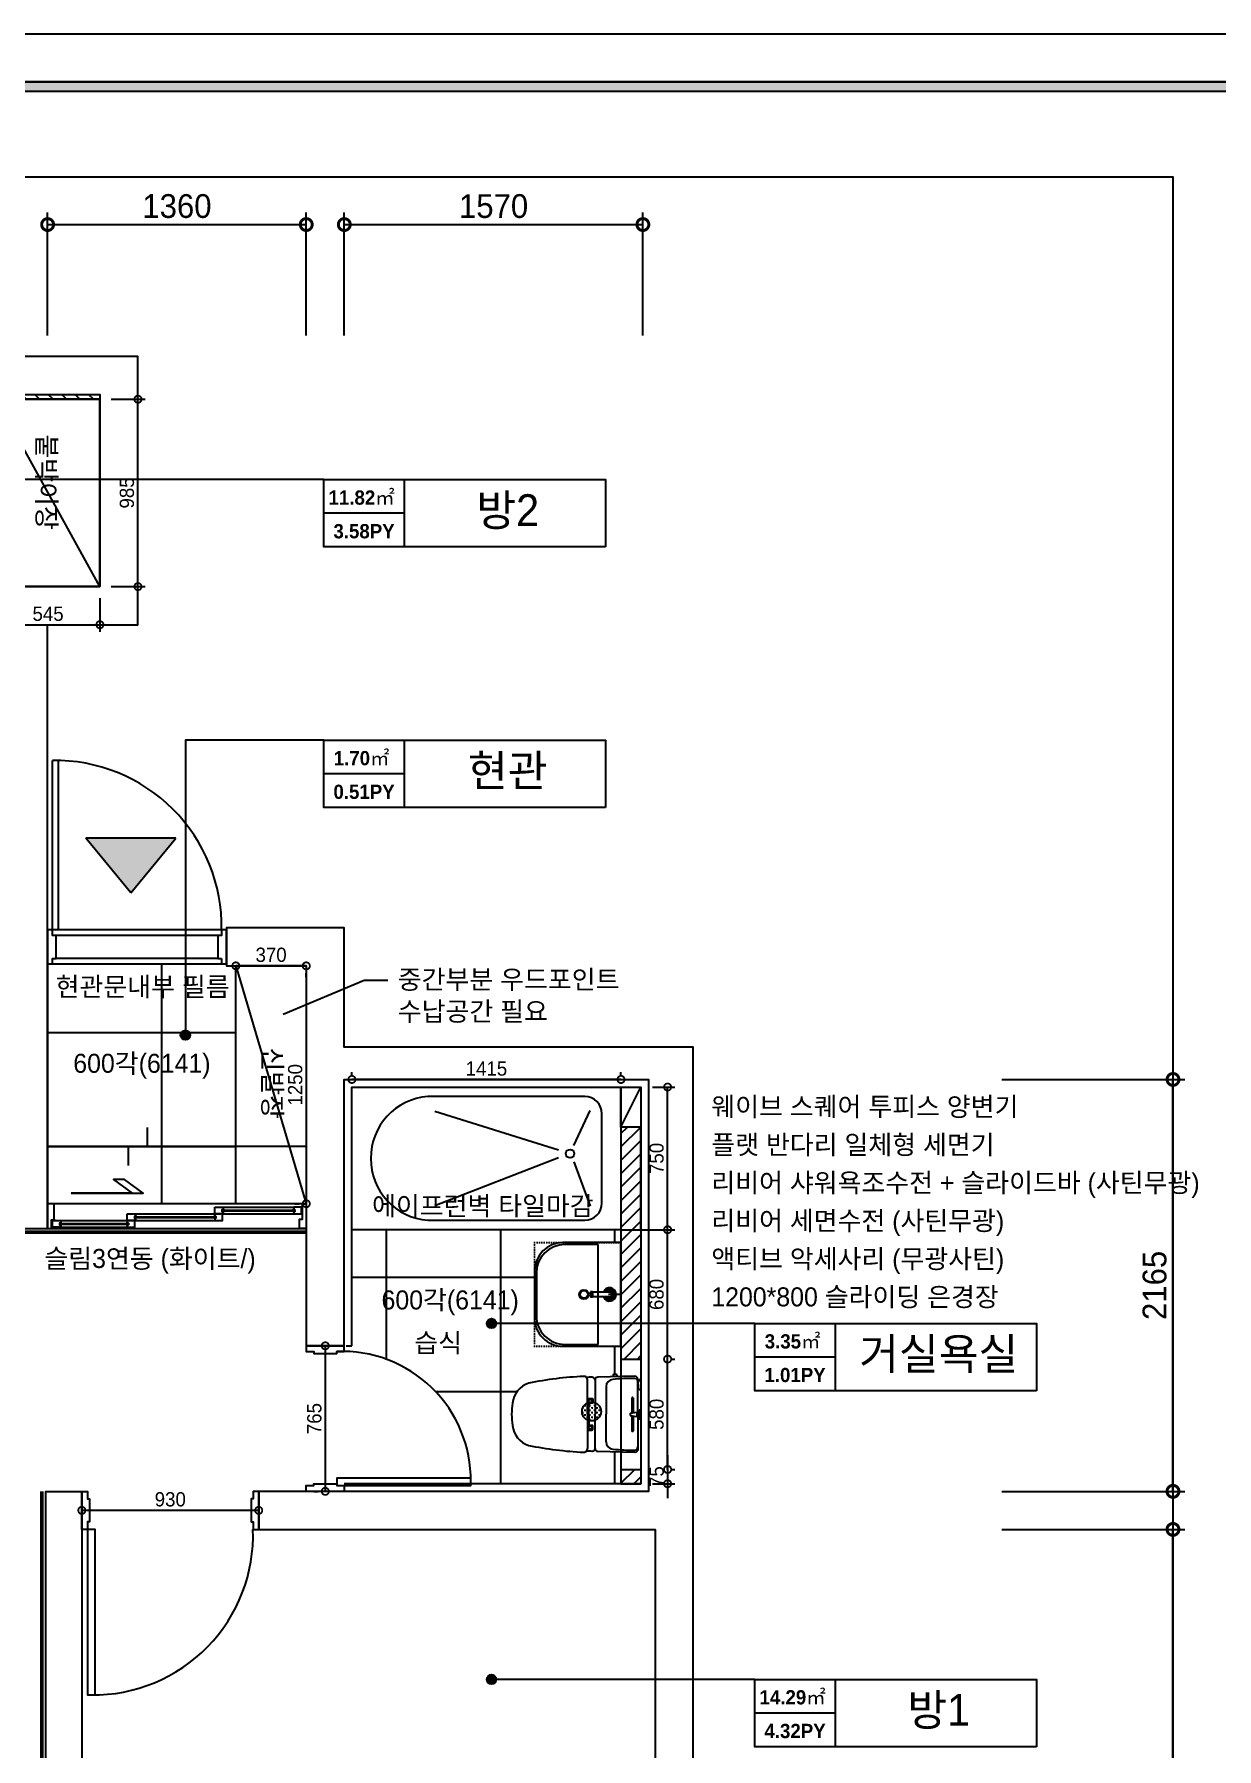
# Model space of a CAD drawing. Header units: inches. Extents: x 15866 to 103813, y -56635 to -28561.
# Drawn here: x 28474 to 34691, y -38072 to -29061 of the extents above; entities that cross this region are included whole.
import ezdxf
from ezdxf.enums import TextEntityAlignment as Align

# ---------------------------------------------------------------- set-up
doc = ezdxf.new("R2010")
doc.units = ezdxf.units.IN
doc.header["$LTSCALE"] = 50
doc.header["$MEASUREMENT"] = 0
for name, pattern in [('DOT', [0.25, 0, -0.25]), ('HID', [2.5, 1.5, -1]), ('HIDDEN', [0.375, 0.25, -0.125])]:
    doc.linetypes.add(name, pattern=pattern)
for name, color, linetype in [('0-ELC TEXT', 7, 'Continuous'), ('03-TEXT', 3, 'Continuous'), ('03-WAL NEW', 3, 'Continuous'), ('06-FUR', 6, 'Continuous'), ('07-DIM WAL', 5, 'Continuous'), ('08-HAT', 8, 'Continuous'), ('2-con', 2, 'Continuous'), ('3.기호.계단선', 30, 'Continuous'), ('BATH', 4, 'Continuous'), ('CO-BATH', 6, 'Continuous'), ('CO-DO-FR', 7, 'Continuous'), ('CO-DOOR', 8, 'Continuous'), ('fin', 5, 'Continuous'), ('FORM(YOURNAME)-11', 1, 'Continuous'), ('HL', 6, 'HIDDEN'), ('도면층4', 4, 'Continuous'), ('도면층8', 8, 'Continuous')]:
    doc.layers.add(name, color=color, linetype=linetype)
doc.styles.add('YOURNAME', font='HY울릉도M.TTF')
doc.styles.add('넥슨고딕', font='NEXONLv1GothicBold.ttf')
doc.styles.add('스타일1', font='HY울릉도M.TTF')
doc.styles.add('코레일둥고', font='Korail_Round_Gothic_Medium.ttf')
doc.dimstyles.new('30', dxfattribs={"dimscale": 30, "dimtxt": 2.5, "dimasz": 2.5, "dimexe": 1.25, "dimexo": 2, "dimtad": 1, "dimdec": 0, "dimtxsty": '스타일1', "dimblk": 'DOTSMALL', "dimcen": 2.5, "dimclrd": 1, "dimclre": 1, "dimclrt": 7, "dimadec": 0, "dimazin": 0, "dimtfac": 1, "dimtdec": 0, "dimtix": 1, "dimtmove": 0, "dimatfit": 3, "dimldrblk": 'DOTSMALL', "dimfxl": 1.25, "dimarcsym": 0})
doc.dimstyles.new('50', dxfattribs={"dimscale": 50, "dimtxt": 2.5, "dimasz": 2.5, "dimexe": 1.25, "dimexo": 2, "dimtad": 1, "dimdec": 0, "dimtxsty": '스타일1', "dimblk": 'DOTSMALL', "dimcen": 2.5, "dimclrd": 1, "dimclre": 1, "dimclrt": 2, "dimadec": 0, "dimazin": 0, "dimtfac": 1, "dimtdec": 0, "dimtix": 1, "dimtmove": 0, "dimatfit": 3, "dimldrblk": 'DOTSMALL', "dimfxl": 1.25, "dimarcsym": 0})
pattern_1 = [(45, (0, 0), (-35.35534, 35.35534), [])]

# ---------------------------------------------------------------- blocks, each defined once
blk = doc.blocks.new('FORM-PLAN')
at = {"layer": 'FORM(YOURNAME)-11'}
h = blk.add_hatch(color=256, dxfattribs=at)
h.dxf.hatch_style = 1
h.paths.add_polyline_path([(-71444, 55115), (10556, 55115), (10556, 54915), (-71444, 54915)])
h.paths.add_polyline_path([(-71444, -2085), (10556, -2085), (10556, -2285), (-71444, -2285)])
at = {"layer": 'Defpoints', "color": 158}
for points in [[(-71444, -2285), (10556, -2285), (10556, 55115), (-71444, 55115)], [(-69444, 53115), (-64, 53115), (-64, 1215), (-69444, 1215)]]:
    blk.add_lwpolyline(points, close=True, dxfattribs=at)
at = {"layer": 'FORM(YOURNAME)-11', "color": 250}
blk.add_lwpolyline([(-72444, -3285), (11556, -3285), (11556, 56115), (-72444, 56115)], close=True, dxfattribs=at)
at = {"layer": 'FORM(YOURNAME)-11'}
blk.add_lwpolyline([(-71444, 55115), (10556, 55115), (10556, 54915), (-71444, 54915)], close=True, dxfattribs=at)
at = {"layer": 'FORM(YOURNAME)-11', "color": 3, "style": 'YOURNAME'}
for tag, height, p in [('1', 450, (9905, 18188)), ('2', 450, (9905, 17544)), ('3', 450, (9905, 16257)), ('4', 450, (9905, 14326)), ('5', 515, (9905, 12009)), ('6', 515, (9905, 9757)), ('7', 515, (9905, 7504)), ('8', 515, (9905, 5252)), ('9', 515, (9905, 2999)), ('10', 515, (5655, 811)), ('11', 515, (9905, 747)), ('12', 515, (5655, -1441)), ('13', 515, (9905, -1441))]:
    blk.add_attdef(tag, text='', height=height, dxfattribs=at).set_placement(p, align=Align.MIDDLE_RIGHT)
blk = doc.blocks.new('vudausewh')
at = {"layer": '3.기호.계단선'}
h = blk.add_hatch(dxfattribs=at)
h.set_pattern_fill('CROSS', color=256, scale=50)
h.set_pattern_definition([(0, (-120, 120), (12.5, 12.5), [6.25, -18.75]), (90, (-116.875, 116.875), (-12.5, 12.5), [6.25, -18.75])])
edge = h.paths.add_edge_path()
edge.add_arc((31404, -36299.6), 50, -180, 180, ccw=False)
at = {"layer": '도면층4'}
blk.add_hatch(color=256, dxfattribs=at).paths.add_polyline_path([(29218.2, -33285.5), (28745.7, -33285.5), (28982, -33572.9)])
at = {"layer": '2-con'}
for points in [[(28544, -35337.6), (28544, -32164.3), (29019, -32164.3), (29019, -30754.3), (28254, -30754.3), (28254, -30954.3), (28819, -30954.3), (28819, -31964.3), (28274, -31964.3), (28274, -35337.6), (28544, -35337.6)], [(29654, -36719.6), (29654, -36919.6), (31739, -36919.6), (31739, -41659.6), (31319, -41659.6), (31319, -41859.6), (31939, -41859.6), (31939, -34384.6), (30104, -34384.6), (30104, -33757.6), (29484, -33757.6), (29484, -33957.6), (29904, -33957.6), (29904, -35954.6), (30104, -35954.6), (30104, -34554.6), (31704, -34554.6), (31704, -36719.6), (29654, -36719.6)], [(28724, -36719.6), (28724, -41659.6), (28739, -41659.6), (28739, -41859.6), (28646, -41859.6), (28646, -42044.6), (27726, -42044.6), (27726, -41844.6), (28446, -41844.6), (28446, -40374.6), (27816, -40374.6), (27816, -40174.6), (28534, -40174.6), (28534, -36719.6), (28724, -36719.6)]]:
    blk.add_lwpolyline(points, dxfattribs=at)
at = {"layer": '3.기호.계단선'}
blk.add_circle((31404, -36299.6), 50, dxfattribs=at)
at = {"layer": '도면층4'}
for q in [(28745.7, -33285.5), (29218.2, -33285.5)]:
    blk.add_line((28982, -33572.9), q, dxfattribs=at)
blk.add_lwpolyline([(29218.2, -33285.5), (28745.7, -33285.5)], dxfattribs=at)
blk = doc.blocks.new('_DOTSMALL')
at = {"color": 0, "linetype": 'ByBlock', "const_width": 0.5}
blk.add_lwpolyline([(-0.0625, 0, 1), (0.0625, 0, 1)], format="xyb", close=True, dxfattribs=at)
blk = doc.blocks.new('*D40')
at = {"layer": '07-DIM WAL', "color": 1, "lineweight": -2, "transparency": 16777216}
for p, q in [((28724, -36759.6), (28724, -36782.1)), ((29654, -36759.6), (29654, -36782.1)), ((29654, -36819.6), (28724, -36819.6))]:
    blk.add_line(p, q, dxfattribs=at)
at = {"layer": 'Defpoints', "color": 0, "transparency": 16777216}
for p in [(28724, -36819.6), (28724, -36819.6), (29654, -36819.6)]:
    blk.add_point(p, dxfattribs=at)
at = {"layer": '07-DIM WAL', "color": 1, "lineweight": -2, "transparency": 16777216, "xscale": 75, "yscale": 75, "zscale": 75, "rotation": 180}
blk.add_blockref('_DOTSMALL', (28724, -36819.6), dxfattribs=at)
at = {"layer": '07-DIM WAL', "color": 1, "lineweight": -2, "transparency": 16777216, "xscale": 75, "yscale": 75, "zscale": 75}
blk.add_blockref('_DOTSMALL', (29654, -36819.6), dxfattribs=at)
at = {"layer": '07-DIM WAL', "color": 7, "transparency": 16777216, "insert": (29189, -36761.8), "char_height": 75, "attachment_point": 5, "style": '스타일1'}
blk.add_mtext('930', dxfattribs=at)
blk = doc.blocks.new('*D41')
at = {"layer": '07-DIM WAL', "color": 1, "lineweight": -2, "transparency": 16777216}
for p, q in [((29944, -35954.6), (29966.5, -35954.6)), ((30004, -35954.6), (30004, -36719.6)), ((29944, -36719.6), (29966.5, -36719.6))]:
    blk.add_line(p, q, dxfattribs=at)
at = {"layer": 'Defpoints', "color": 0, "transparency": 16777216}
for p in [(30004, -35954.6), (30004, -36719.6), (30004, -36719.6)]:
    blk.add_point(p, dxfattribs=at)
at = {"layer": '07-DIM WAL', "color": 1, "lineweight": -2, "transparency": 16777216, "xscale": 75, "yscale": 75, "zscale": 75}
for p, rotation in [((30004, -35954.6), 90), ((30004, -36719.6), 270)]:
    blk.add_blockref('_DOTSMALL', p, dxfattribs=dict(at, rotation=rotation))
at = {"layer": '07-DIM WAL', "color": 7, "transparency": 16777216, "insert": (29946.8, -36337.1), "char_height": 75, "attachment_point": 5, "rotation": 90, "style": '스타일1'}
blk.add_mtext('765', dxfattribs=at)
blk = doc.blocks.new('A$C4B2D31F0')
at = {"layer": 'fin', "color": 4}
for p, q in [((185, 690.9), (20.4, 690.9)), ((37.2, 692.3), (24.7, 692.3)), ((37.2, 692.3), (49.7, 692.3)), ((200.9, 690.9), (365.5, 690.9)), ((12.6, 465.9), (192.9, 465.9)), ((47.7, 523.7), (192.9, 523.7)), ((338.2, 523.7), (192.9, 523.7)), ((373.3, 465.9), (192.9, 465.9)), ((192.9, 426.6), (13.7, 426.6)), ((192.9, 426.6), (372.2, 426.6))]:
    blk.add_line(p, q, dxfattribs=at)
for points in [[(20.4, 690.9), (7.9, 690.9, 0.421209), (-7.1, 675.5), (-2.4, 480.5, 0.001659)], [(365.5, 690.9), (378, 690.9, -0.421209), (392.9, 675.5), (388.3, 480.5, -0.001659)], [(12.6, 465.9, 0.371724), (-1.8, 451.2, 0.003515), (-1, 420.3, 0.320541)], [(373.3, 465.9, -0.371724), (387.7, 451.2, -0.003515), (386.9, 420.3, -0.320541)]]:
    blk.add_lwpolyline(points, format="xyb", dxfattribs=at)
for centre, radius, start, end in [((1004.3, 663.1), 1000, 179.31159, 185.94375), ((20.4, 674.9), 16, 90, 179.31159), ((24.7, 707.3), 15, 180, 270), ((49.7, 707.3), 15, 270, 0), ((365.5, 674.9), 16, 0.68841, 90), ((-618.4, 663.1), 1000, 354.05625, 0.68841), ((49.4, 563.7), 40, 185.94375, 267.51291), ((336.5, 563.7), 40, 272.48709, 354.05625), ((12.6, 480.9), 15, 181.36509, 270), ((373.3, 480.9), 15, 270, 358.63491), ((13.7, 406.6), 20, 90, 182.3333), ((1838.6, 488.1), 1846.7, 182.55377, 191.59784), ((-1452.7, 488.1), 1846.7, 348.40216, 357.44623), ((372.2, 406.6), 20, 357.6667, 90), ((148.7, 156.2), 125.5, 198.2964, 263.42408), ((237.2, 156.2), 125.5, 276.57592, 341.7036), ((192.9, 433.2), 405.9, 261.69926, 270), ((192.9, 433.2), 405.9, 270, 278.30074)]:
    blk.add_arc(centre, radius, start, end, dxfattribs=at)
at = {"layer": 'HL', "linetype": 'Continuous'}
for p, q in [((106.4, 666.3), (184.4, 666.3)), ((106.4, 659.3), (185.5, 659.3)), ((168.9, 697.3), (168.9, 707.3)), ((168.9, 697.3), (216.9, 697.3)), ((186, 692.5), (180.6, 697.3)), ((181.6, 685.5), (186, 692.5)), ((187, 651.2), (181.6, 685.5)), ((181.6, 685.5), (204.3, 685.5)), ((186, 692.5), (199.9, 692.5)), ((187, 651.2), (198.9, 651.2)), ((198.9, 651.2), (204.3, 685.5)), ((199.9, 692.5), (205.3, 697.3)), ((204.3, 685.5), (199.9, 692.5)), ((200.4, 659.3), (279.4, 659.3)), ((201.4, 666.3), (279.4, 666.3)), ((216.9, 697.3), (216.9, 707.3)), ((-16, 576.9), (-16, 564.8)), ((-12, 580.9), (-4.8, 580.9)), ((-12, 560.8), (-4.3, 560.8)), ((192.9, 433.7), (146.6, 433.7)), ((192.9, 433.7), (239.3, 433.7))]:
    blk.add_line(p, q, dxfattribs=at)
for points in [[(110.4, 426.6), (110.4, 450.8, -0.414214), (114.4, 454.8), (130.9, 454.8, -0.414214), (134.9, 450.8), (134.9, 435.2), (134.9, 426.6)], [(275.5, 426.6), (275.5, 450.8, 0.414214), (271.5, 454.8), (255, 454.8, 0.414214), (251, 450.8), (251, 435.2), (251, 426.6)], [(134.9, 435.2), (144.6, 435.2, -0.414214), (146.6, 433.2), (146.6, 426.6)], [(251, 435.2), (241.3, 435.2, 0.414214), (239.3, 433.2), (239.3, 426.6)]]:
    blk.add_lwpolyline(points, format="xyb", dxfattribs=at)
for centre in [(122.9, 440.9), (262.9, 440.9)]:
    blk.add_circle(centre, 8, dxfattribs=at)
for centre, radius, start, end in [((106.4, 662.8), 3.5, 90, 270), ((279.4, 662.8), 3.5, 270, 90), ((-12, 576.9), 4, 90, 180), ((-12, 564.8), 4, 180, 270)]:
    blk.add_arc(centre, radius, start, end, dxfattribs=at)
blk = doc.blocks.new('B-003')
blk.add_line((0, 0), (0, -65))
at = {"layer": 'CO-BATH'}
for p, q in [((272.5, 0), (-272.5, 0)), ((272.5, -305), (272.5, 0)), ((-272.5, 0), (-272.5, -305)), ((-122.5, -455), (122.5, -455))]:
    blk.add_line(p, q, dxfattribs=at)
at = {"layer": 'CO-BATH', "color": 8}
for p, q in [((-12.5, -60), (-12.5, -150.5)), ((12.5, -60), (12.5, -150.5)), ((-262.5, -120), (-262.5, -295)), ((262.5, -120), (-262.5, -120)), ((-14.5, -155.5), (-14.5, -160.5)), ((-14.5, -160.5), (14.5, -160.5)), ((-13.5, -150.5), (-13.5, -155.5)), ((13.5, -150.5), (13.5, -155.5)), ((14.5, -155.5), (14.5, -160.5)), ((262.5, -295), (262.5, -120)), ((-112.5, -445), (112.5, -445))]:
    blk.add_line(p, q, dxfattribs=at)
at = {"layer": 'CO-BATH', "color": 251}
for p, q in [((-14.5, -155.5), (14.5, -155.5)), ((-13.5, -150.5), (13.5, -150.5))]:
    blk.add_line(p, q, dxfattribs=at)
at = {"layer": 'CO-BATH', "color": 8, "linetype": 'DOT'}
blk.add_lwpolyline([(-272.5, -455), (272.5, -455), (272.5, 0), (-272.5, 0)], close=True, dxfattribs=at)
at = {"layer": 'CO-BATH', "color": 8}
blk.add_circle((0, -195), 25, dxfattribs=at)
at = {"layer": 'CO-BATH', "color": 251}
blk.add_circle((0, -195), 20, dxfattribs=at)
at = {"layer": 'CO-BATH', "color": 8}
for centre, radius, start, end in [((0, -60), 35, 290.92481, 249.07514), ((0, -60), 12.5, 359.99998, 179.99998), ((-112.5, -295), 150, 180, 270), ((112.5, -295), 150, 270, 0)]:
    blk.add_arc(centre, radius, start, end, dxfattribs=at)
at = {"layer": 'CO-BATH', "color": 251}
for radius, start, end in [(30, 294.62429, 245.37566), (25, 299.99998, 239.99998), (18, 313.98294, 226.01701)]:
    blk.add_arc((0, -60), radius, start, end, dxfattribs=at)
at = {"layer": 'CO-BATH'}
for centre, start, end in [((-122.5, -305), 180, 270), ((122.5, -305), 270, 0)]:
    blk.add_arc(centre, 150, start, end, dxfattribs=at)
blk = doc.blocks.new('*D61')
at = {"layer": '07-DIM WAL', "color": 1, "lineweight": -2, "transparency": 16777216}
for p, q in [((33561.5, -36919.6), (34524, -36919.6)), ((34461.5, -41659.6), (34461.5, -36919.6)), ((33561.5, -41659.6), (34524, -41659.6))]:
    blk.add_line(p, q, dxfattribs=at)
at = {"layer": 'Defpoints', "color": 0, "transparency": 16777216}
for p in [(33461.5, -36919.6), (34461.5, -36919.6), (33461.5, -41659.6)]:
    blk.add_point(p, dxfattribs=at)
at = {"layer": '07-DIM WAL', "color": 1, "lineweight": -2, "transparency": 16777216, "xscale": 125, "yscale": 125, "zscale": 125}
for p, rotation in [((34461.5, -36919.6), 90), ((34461.5, -41659.6), 270)]:
    blk.add_blockref('_DOTSMALL', p, dxfattribs=dict(at, rotation=rotation))
at = {"layer": '07-DIM WAL', "color": 2, "transparency": 16777216, "insert": (34365.2, -39289.6), "char_height": 125, "attachment_point": 5, "rotation": 90, "style": '스타일1'}
blk.add_mtext('4740', dxfattribs=at)
blk = doc.blocks.new('*D62')
at = {"layer": '07-DIM WAL', "color": 1, "lineweight": -2, "transparency": 16777216}
for p, q in [((33561.5, -34554.6), (34524, -34554.6)), ((34461.5, -36719.6), (34461.5, -34554.6)), ((33561.5, -36719.6), (34524, -36719.6))]:
    blk.add_line(p, q, dxfattribs=at)
at = {"layer": 'Defpoints', "color": 0, "transparency": 16777216}
for p in [(33461.5, -34554.6), (34461.5, -34554.6), (33461.5, -36719.6)]:
    blk.add_point(p, dxfattribs=at)
at = {"layer": '07-DIM WAL', "color": 1, "lineweight": -2, "transparency": 16777216, "xscale": 125, "yscale": 125, "zscale": 125}
for p, rotation in [((34461.5, -34554.6), 90), ((34461.5, -36719.6), 270)]:
    blk.add_blockref('_DOTSMALL', p, dxfattribs=dict(at, rotation=rotation))
at = {"layer": '07-DIM WAL', "color": 2, "transparency": 16777216, "insert": (34365.2, -35637.1), "char_height": 125, "attachment_point": 5, "rotation": 90, "style": '스타일1'}
blk.add_mtext('2165', dxfattribs=at)
blk = doc.blocks.new('*D64')
at = {"layer": '07-DIM WAL', "color": 1, "lineweight": -2, "transparency": 16777216}
for p, q in [((28544, -30644.3), (28544, -29998.6)), ((29904, -30644.3), (29904, -29998.6)), ((28544, -30061.1), (29904, -30061.1))]:
    blk.add_line(p, q, dxfattribs=at)
at = {"layer": 'Defpoints', "color": 0, "transparency": 16777216}
for p in [(29904, -30061.1), (28544, -30744.3), (29904, -30744.3)]:
    blk.add_point(p, dxfattribs=at)
at = {"layer": '07-DIM WAL', "color": 1, "lineweight": -2, "transparency": 16777216, "xscale": 125, "yscale": 125, "zscale": 125, "rotation": 180}
blk.add_blockref('_DOTSMALL', (28544, -30061.1), dxfattribs=at)
at = {"layer": '07-DIM WAL', "color": 1, "lineweight": -2, "transparency": 16777216, "xscale": 125, "yscale": 125, "zscale": 125}
blk.add_blockref('_DOTSMALL', (29904, -30061.1), dxfattribs=at)
at = {"layer": '07-DIM WAL', "color": 2, "transparency": 16777216, "insert": (29224, -29964.7), "char_height": 125, "attachment_point": 5, "style": '스타일1'}
blk.add_mtext('1360', dxfattribs=at)
blk = doc.blocks.new('*D65')
at = {"layer": '07-DIM WAL', "color": 1, "lineweight": -2, "transparency": 16777216}
for p, q in [((30104, -30644.3), (30104, -29998.6)), ((31674, -30644.3), (31674, -29998.6)), ((30104, -30061.1), (31674, -30061.1))]:
    blk.add_line(p, q, dxfattribs=at)
at = {"layer": 'Defpoints', "color": 0, "transparency": 16777216}
for p in [(31674, -30061.1), (30104, -30744.3), (31674, -30744.3)]:
    blk.add_point(p, dxfattribs=at)
at = {"layer": '07-DIM WAL', "color": 1, "lineweight": -2, "transparency": 16777216, "xscale": 125, "yscale": 125, "zscale": 125, "rotation": 180}
blk.add_blockref('_DOTSMALL', (30104, -30061.1), dxfattribs=at)
at = {"layer": '07-DIM WAL', "color": 1, "lineweight": -2, "transparency": 16777216, "xscale": 125, "yscale": 125, "zscale": 125}
blk.add_blockref('_DOTSMALL', (31674, -30061.1), dxfattribs=at)
at = {"layer": '07-DIM WAL', "color": 2, "transparency": 16777216, "insert": (30889, -29964.8), "char_height": 125, "attachment_point": 5, "style": '스타일1'}
blk.add_mtext('1570', dxfattribs=at)
blk = doc.blocks.new('*D87')
at = {"layer": '07-DIM WAL', "color": 1, "lineweight": -2, "transparency": 16777216}
for p, q in [((29904, -33957.6), (29534, -33957.6)), ((29534, -34017.6), (29534, -33995.1)), ((29904, -34017.6), (29904, -33995.1))]:
    blk.add_line(p, q, dxfattribs=at)
at = {"layer": 'Defpoints', "color": 0, "transparency": 16777216}
for p in [(29534, -33957.6), (29534, -33957.6), (29904, -33957.6)]:
    blk.add_point(p, dxfattribs=at)
at = {"layer": '07-DIM WAL', "color": 1, "lineweight": -2, "transparency": 16777216, "xscale": 75, "yscale": 75, "zscale": 75, "rotation": 180}
blk.add_blockref('_DOTSMALL', (29534, -33957.6), dxfattribs=at)
at = {"layer": '07-DIM WAL', "color": 1, "lineweight": -2, "transparency": 16777216, "xscale": 75, "yscale": 75, "zscale": 75}
blk.add_blockref('_DOTSMALL', (29904, -33957.6), dxfattribs=at)
at = {"layer": '07-DIM WAL', "color": 7, "transparency": 16777216, "insert": (29719, -33899.8), "char_height": 75, "attachment_point": 5, "style": '스타일1'}
blk.add_mtext('370', dxfattribs=at)
blk = doc.blocks.new('*D88')
at = {"layer": '07-DIM WAL', "color": 1, "lineweight": -2, "transparency": 16777216}
for p, q in [((29844, -33957.6), (29866.5, -33957.6)), ((29904, -33957.6), (29904, -35207.6)), ((29844, -35207.6), (29866.5, -35207.6))]:
    blk.add_line(p, q, dxfattribs=at)
at = {"layer": 'Defpoints', "color": 0, "transparency": 16777216}
for p in [(29904, -33957.6), (29904, -35207.6), (29904, -35207.6)]:
    blk.add_point(p, dxfattribs=at)
at = {"layer": '07-DIM WAL', "color": 1, "lineweight": -2, "transparency": 16777216, "xscale": 75, "yscale": 75, "zscale": 75}
for p, rotation in [((29904, -33957.6), 90), ((29904, -35207.6), 270)]:
    blk.add_blockref('_DOTSMALL', p, dxfattribs=dict(at, rotation=rotation))
at = {"layer": '07-DIM WAL', "color": 7, "transparency": 16777216, "insert": (29846.2, -34582.6), "char_height": 75, "attachment_point": 5, "rotation": 90, "style": '스타일1'}
blk.add_mtext('1250', dxfattribs=at)
blk = doc.blocks.new('*D139')
at = {"layer": '07-DIM WAL', "color": 1, "lineweight": -2, "transparency": 16777216}
for p, q in [((31804, -36529.6), (31804, -36754.6)), ((31824, -36604.6), (31841.5, -36604.6)), ((31724, -36679.6), (31841.5, -36679.6))]:
    blk.add_line(p, q, dxfattribs=at)
at = {"layer": 'Defpoints', "color": 0, "transparency": 16777216}
for p in [(31764, -36604.6), (31664, -36679.6), (31804, -36679.6)]:
    blk.add_point(p, dxfattribs=at)
at = {"layer": '07-DIM WAL', "color": 1, "lineweight": -2, "transparency": 16777216, "xscale": 75, "yscale": 75, "zscale": 75}
for p, rotation in [((31804, -36604.6), 270), ((31804, -36679.6), 90)]:
    blk.add_blockref('_DOTSMALL', p, dxfattribs=dict(at, rotation=rotation))
at = {"layer": '07-DIM WAL', "color": 7, "transparency": 16777216, "insert": (31747, -36642.1), "char_height": 75, "attachment_point": 5, "rotation": 90, "style": '스타일1'}
blk.add_mtext('75', dxfattribs=at)
blk = doc.blocks.new('*D140')
at = {"layer": '07-DIM WAL', "color": 1, "lineweight": -2, "transparency": 16777216}
for p, q in [((31804, -36604.6), (31804, -36024.6)), ((31824, -36024.6), (31841.5, -36024.6)), ((31824, -36604.6), (31841.5, -36604.6))]:
    blk.add_line(p, q, dxfattribs=at)
at = {"layer": 'Defpoints', "color": 0, "transparency": 16777216}
for p in [(31764, -36024.6), (31804, -36024.6), (31764, -36604.6)]:
    blk.add_point(p, dxfattribs=at)
at = {"layer": '07-DIM WAL', "color": 1, "lineweight": -2, "transparency": 16777216, "xscale": 75, "yscale": 75, "zscale": 75}
for p, rotation in [((31804, -36024.6), 90), ((31804, -36604.6), 270)]:
    blk.add_blockref('_DOTSMALL', p, dxfattribs=dict(at, rotation=rotation))
at = {"layer": '07-DIM WAL', "color": 7, "transparency": 16777216, "insert": (31746.2, -36314.6), "char_height": 75, "attachment_point": 5, "rotation": 90, "style": '스타일1'}
blk.add_mtext('580', dxfattribs=at)
blk = doc.blocks.new('*D141')
at = {"layer": '07-DIM WAL', "color": 1, "lineweight": -2, "transparency": 16777216}
for p, q in [((31724, -35344.6), (31841.5, -35344.6)), ((31804, -36024.6), (31804, -35344.6)), ((31824, -36024.6), (31841.5, -36024.6))]:
    blk.add_line(p, q, dxfattribs=at)
at = {"layer": 'Defpoints', "color": 0, "transparency": 16777216}
for p in [(31664, -35344.6), (31804, -35344.6), (31764, -36024.6)]:
    blk.add_point(p, dxfattribs=at)
at = {"layer": '07-DIM WAL', "color": 1, "lineweight": -2, "transparency": 16777216, "xscale": 75, "yscale": 75, "zscale": 75}
for p, rotation in [((31804, -35344.6), 90), ((31804, -36024.6), 270)]:
    blk.add_blockref('_DOTSMALL', p, dxfattribs=dict(at, rotation=rotation))
at = {"layer": '07-DIM WAL', "color": 7, "transparency": 16777216, "insert": (31746.1, -35684.6), "char_height": 75, "attachment_point": 5, "rotation": 90, "style": '스타일1'}
blk.add_mtext('680', dxfattribs=at)
blk = doc.blocks.new('*D148')
at = {"layer": '07-DIM WAL', "color": 1, "lineweight": -2, "transparency": 16777216}
for p, q in [((28274, -32024.3), (28274, -32201.8)), ((28819, -32024.3), (28819, -32201.8)), ((28274, -32164.3), (28819, -32164.3))]:
    blk.add_line(p, q, dxfattribs=at)
at = {"layer": 'Defpoints', "color": 0, "transparency": 16777216}
for p in [(28274, -31964.3), (28819, -31964.3), (28819, -32164.3)]:
    blk.add_point(p, dxfattribs=at)
at = {"layer": '07-DIM WAL', "color": 1, "lineweight": -2, "transparency": 16777216, "xscale": 75, "yscale": 75, "zscale": 75, "rotation": 180}
blk.add_blockref('_DOTSMALL', (28274, -32164.3), dxfattribs=at)
at = {"layer": '07-DIM WAL', "color": 1, "lineweight": -2, "transparency": 16777216, "xscale": 75, "yscale": 75, "zscale": 75}
blk.add_blockref('_DOTSMALL', (28819, -32164.3), dxfattribs=at)
at = {"layer": '07-DIM WAL', "color": 7, "transparency": 16777216, "insert": (28546.5, -32107.3), "char_height": 75, "attachment_point": 5, "style": '스타일1'}
blk.add_mtext('545', dxfattribs=at)
blk = doc.blocks.new('*D149')
at = {"layer": '07-DIM WAL', "color": 1, "lineweight": -2, "transparency": 16777216}
for p, q in [((28879, -30979.3), (29056.5, -30979.3)), ((29019, -31964.3), (29019, -30979.3)), ((28879, -31964.3), (29056.5, -31964.3))]:
    blk.add_line(p, q, dxfattribs=at)
at = {"layer": 'Defpoints', "color": 0, "transparency": 16777216}
for p in [(28819, -30979.3), (29019, -30979.3), (28819, -31964.3)]:
    blk.add_point(p, dxfattribs=at)
at = {"layer": '07-DIM WAL', "color": 1, "lineweight": -2, "transparency": 16777216, "xscale": 75, "yscale": 75, "zscale": 75}
for p, rotation in [((29019, -30979.3), 90), ((29019, -31964.3), 270)]:
    blk.add_blockref('_DOTSMALL', p, dxfattribs=dict(at, rotation=rotation))
at = {"layer": '07-DIM WAL', "color": 7, "transparency": 16777216, "insert": (28961.2, -31471.8), "char_height": 75, "attachment_point": 5, "rotation": 90, "style": '스타일1'}
blk.add_mtext('985', dxfattribs=at)
blk = doc.blocks.new('B-602')
at = {"layer": 'CO-BATH'}
for p, q in [((-190, -50), (-1015, -50)), ((-100, -610), (-100, -140)), ((-1315, -375), (-1315, -375)), ((-1015, -700), (-190, -700))]:
    blk.add_line(p, q, dxfattribs=at)
at = {"layer": 'CO-BATH', "color": 251}
for p, q in [((-978.5, -126.8), (-329.1, -330)), ((-248.8, -307.8), (-161.5, -123.9)), ((-978.5, -623.2), (-329.1, -370)), ((-248.8, -392.2), (-161.5, -626.1))]:
    blk.add_line(p, q, dxfattribs=at)
at = {"layer": 'CO-BATH'}
blk.add_lwpolyline([(-1415, 0), (0, 0), (0, -750), (-1415, -750)], close=True, dxfattribs=at)
at = {"layer": 'CO-BATH', "color": 251}
blk.add_circle((-268.1, -350), 22.5, dxfattribs=at)
at = {"layer": 'CO-BATH'}
for centre, radius, start, end in [((-992.8, -371.5), 322.2, 93.95206, 180.62916), ((-190, -140), 90, 0, 90), ((-992.8, -378.5), 322.2, 179.37084, 266.04794), ((-190, -610), 90, 270, 0)]:
    blk.add_arc(centre, radius, start, end, dxfattribs=at)
blk = doc.blocks.new('*D152')
at = {"layer": '07-DIM WAL', "color": 1, "lineweight": -2, "transparency": 16777216}
for p, q in [((31724, -34594.6), (31841.5, -34594.6)), ((31804, -35344.6), (31804, -34594.6)), ((31619, -35344.6), (31841.5, -35344.6))]:
    blk.add_line(p, q, dxfattribs=at)
at = {"layer": 'Defpoints', "color": 0, "transparency": 16777216}
for p in [(31664, -34594.6), (31804, -34594.6), (31559, -35344.6)]:
    blk.add_point(p, dxfattribs=at)
at = {"layer": '07-DIM WAL', "color": 1, "lineweight": -2, "transparency": 16777216, "xscale": 75, "yscale": 75, "zscale": 75}
for p, rotation in [((31804, -34594.6), 90), ((31804, -35344.6), 270)]:
    blk.add_blockref('_DOTSMALL', p, dxfattribs=dict(at, rotation=rotation))
at = {"layer": '07-DIM WAL', "color": 7, "transparency": 16777216, "insert": (31746.2, -34969.6), "char_height": 75, "attachment_point": 5, "rotation": 90, "style": '스타일1'}
blk.add_mtext('750', dxfattribs=at)
blk = doc.blocks.new('*D153')
at = {"layer": '07-DIM WAL', "color": 1, "lineweight": -2, "transparency": 16777216}
for p, q in [((30144, -34534.6), (30144, -34517.1)), ((31559, -34554.6), (30144, -34554.6)), ((31559, -34534.6), (31559, -34517.1))]:
    blk.add_line(p, q, dxfattribs=at)
at = {"layer": 'Defpoints', "color": 0, "transparency": 16777216}
for p in [(30144, -34554.6), (30144, -34594.6), (31559, -34594.6)]:
    blk.add_point(p, dxfattribs=at)
at = {"layer": '07-DIM WAL', "color": 1, "lineweight": -2, "transparency": 16777216, "xscale": 75, "yscale": 75, "zscale": 75, "rotation": 180}
blk.add_blockref('_DOTSMALL', (30144, -34554.6), dxfattribs=at)
at = {"layer": '07-DIM WAL', "color": 1, "lineweight": -2, "transparency": 16777216, "xscale": 75, "yscale": 75, "zscale": 75}
blk.add_blockref('_DOTSMALL', (31559, -34554.6), dxfattribs=at)
at = {"layer": '07-DIM WAL', "color": 7, "transparency": 16777216, "insert": (30851.5, -34497.6), "char_height": 75, "attachment_point": 5, "style": '스타일1'}
blk.add_mtext('1415', dxfattribs=at)

msp = doc.modelspace()

# ---------------------------------------------------------------- hatches: boundary and pattern name
at = {"layer": '0-ELC TEXT'}
h = msp.add_hatch(color=256, dxfattribs=at)
h.dxf.hatch_style = 1
edge = h.paths.add_edge_path()
edge.add_arc((29268.4, -34321.3), 25, -180, 180, ccw=False)
h = msp.add_hatch(color=256, dxfattribs=at)
h.dxf.hatch_style = 1
edge = h.paths.add_edge_path()
edge.add_arc((30878.2, -35836.9), 25, -180, 180, ccw=False)
h = msp.add_hatch(color=256, dxfattribs=at)
h.dxf.hatch_style = 1
edge = h.paths.add_edge_path()
edge.add_arc((30878.2, -37707.8), 25, -180, 180, ccw=False)
at = {"layer": '03-WAL NEW', "transparency": 33554687}
h = msp.add_hatch(dxfattribs=at)
h.set_pattern_fill('_USER', color=256, scale=50, angle=45, pattern_type=0)
h.set_pattern_definition(pattern_1)
h.paths.add_polyline_path([(31559, -35344.6), (31664, -35344.6), (31664, -34804.6), (31559, -34804.6)])
h.paths.add_polyline_path([(31669.7, -35076.3), (31669.7, -34862.8), (31822.7, -34862.8), (31822.7, -35076.3)], flags=9)
h = msp.add_hatch(dxfattribs=at)
h.set_pattern_fill('_USER', color=8, scale=50, angle=45, pattern_type=0)
h.set_pattern_definition(pattern_1)
h.paths.add_polyline_path([(31664, -35836.9), (31559, -35836.9), (31559, -35977.1), (31559, -36024.6), (31664, -36024.6)])
h.paths.add_polyline_path([(31664, -35836.9), (31664, -35344.6), (31559, -35344.6), (31559, -35432.1), (31559, -35836.9)])
h.paths.add_polyline_path([(31664, -36679.6), (31664, -36604.6), (31559, -36604.6), (31559, -36679.6)])
at = {"layer": '08-HAT', "transparency": 33554687}
h = msp.add_hatch(dxfattribs=at)
h.set_pattern_fill('_USER', color=256, scale=600, double=1, pattern_type=0)
h.set_pattern_definition([(0, (28544, -34907.56), (0, 600), []), (90, (28544, -34907.56), (-600, 4e-14), [])])
h.paths.add_polyline_path([(28544, -33947.6), (29534, -33947.6), (29534, -35207.6), (28544, -35207.6)])
h = msp.add_hatch(dxfattribs=at)
h.set_pattern_fill('_USER', color=256, scale=600, pattern_type=0)
h.set_pattern_definition([(0, (23726, -40394.56), (0, 600), []), (90, (23726, -40394.56), (-600, 4e-14), [])])
h.paths.add_polyline_path([(30144, -35344.6), (30144, -35954.6), (30144, -35985.8, -0.396715), (30769, -36669.6), (30769, -36679.6), (31559, -36679.6), (31559, -36512.8), (31437.2, -36509.9, -0.407252), (31422.6, -36494.9, -0.371724), (31407.9, -36509.3, -0.003515), (31377, -36508.5, -0.200323), (31362.5, -36513.8, -0.039483), (31073.5, -36478, -0.292078), (30988.2, -36373.2, -0.036235), (30984, -36314.6, -0.036235), (30988.2, -36256, -0.292078), (31073.5, -36151.2, -0.039483), (31362.5, -36115.3, -0.200323), (31377, -36120.6, -0.003515), (31407.9, -36119.8, -0.371724), (31422.6, -36134.2, -0.407252), (31437.2, -36119.2), (31517.5, -36117.3), (31517.5, -36109.6, -0.414214), (31521.5, -36105.6), (31533.6, -36105.6, -0.414214), (31537.6, -36109.6), (31537.6, -36116.8), (31559, -36116.3), (31559, -35957.1), (31254, -35957.1), (31104, -35957.1), (31104, -35807.1), (31104, -35562.1), (31104, -35412.1), (31254, -35412.1), (31559, -35412.1), (31559, -35344.6)])
at = {"layer": '3.기호.계단선'}
h = msp.add_hatch(dxfattribs=at)
h.set_pattern_fill('_USER', color=256, scale=50, angle=135, pattern_type=0)
h.set_pattern_definition([(135, (664.73, -61266.545), (-35.35534, -35.35534), [])])
h.paths.add_polyline_path([(28254, -30954.3), (28819, -30954.3), (28819, -30979.3), (28254, -30979.3)])
h.paths.add_polyline_path([(25574, -30954.3), (25614, -30954.3), (25614, -30979.3), (25574, -30979.3)])

# ---------------------------------------------------------------- linework, layer by layer
msp.add_line((29904, -34907.6), (28544, -34907.6))
msp.add_lwpolyline([(29067.3, -34807.6), (29067.3, -34907.6), (28967.3, -34907.6), (28967.3, -35007.6)])
at = {"layer": '0-ELC TEXT'}
for p, q in [((29996.1, -31401.7), (28081.9, -31401.7)), ((30420.8, -31755.5), (30420.8, -31401.7)), ((30420.8, -31578.6), (29996.1, -31578.6)), ((30420.8, -33125.2), (30420.8, -32771.5)), ((30420.8, -32948.3), (29996.1, -32948.3)), ((32262.4, -35836.9), (30878.2, -35836.9)), ((32687.1, -36190.7), (32687.1, -35836.9)), ((32687.1, -36013.8), (32262.4, -36013.8)), ((32262.4, -37707.8), (30878.2, -37707.8)), ((32687.1, -38061.6), (32687.1, -37707.8)), ((32687.1, -37884.7), (32262.4, -37884.7))]:
    msp.add_line(p, q, dxfattribs=at)
for points in [[(31478, -31755.5), (29996.1, -31755.5), (29996.1, -31401.7), (31478, -31401.7)], [(31478, -33125.2), (29996.1, -33125.2), (29996.1, -32771.5), (31478, -32771.5)], [(33744.3, -36190.7), (32262.4, -36190.7), (32262.4, -35836.9), (33744.3, -35836.9)], [(33744.3, -38061.6), (32262.4, -38061.6), (32262.4, -37707.8), (33744.3, -37707.8)]]:
    msp.add_lwpolyline(points, close=True, dxfattribs=at)
for points in [[(29996.1, -32771.5), (29268.4, -32771.5), (29268.4, -34321.3)], [(30333.5, -34035), (30208.7, -34035), (29782, -34213.1)]]:
    msp.add_lwpolyline(points, dxfattribs=at)
for centre in [(29268.4, -34321.3), (30878.2, -35836.9), (30878.2, -37707.8)]:
    msp.add_circle(centre, 25, dxfattribs=at)
at = {"layer": '03-WAL NEW'}
for p, q in [((31559, -35344.6), (31664, -35344.6)), ((31559, -36024.6), (31664, -36024.6)), ((31559, -36604.6), (31664, -36604.6))]:
    msp.add_line(p, q, dxfattribs=at)
msp.add_lwpolyline([(31559, -35344.6), (31664, -35344.6), (31664, -34804.6), (31559, -34804.6)], close=True, dxfattribs=at)
msp.add_lwpolyline([(31559, -35344.6), (31559, -36679.6), (31664, -36679.6)], dxfattribs=at)
at = {"layer": '06-FUR'}
for p, q in [((28819, -31964.3), (28274, -30979.3)), ((31559, -34804.6), (31664, -34594.6))]:
    msp.add_line(p, q, dxfattribs=at)
for points in [[(28819, -30979.3), (28274, -30979.3), (28274, -31964.3), (28819, -31964.3)], [(31559, -34594.6), (31664, -34594.6), (31664, -34804.6), (31559, -34804.6)]]:
    msp.add_lwpolyline(points, close=True, dxfattribs=at)
msp.add_lwpolyline([(29534, -33957.6), (29904, -33957.6), (29904, -35207.6), (29534, -35207.6), (29534, -33957.6), (29904, -35207.6)], dxfattribs=at)
at = {"layer": '3.기호.계단선'}
msp.add_line((28254, -30979.3), (28819, -30979.3), dxfattribs=at)
at = {"layer": '3.기호.계단선', "color": 140, "linetype": 'HID'}
msp.add_lwpolyline([(25364, -32852.6, 20, 20, 0), (25364, -35357.6, 20, 20, 0), (29904, -35357.6, 20, 20, 0)], format="xyseb", dxfattribs=at)
at = {"layer": '3.기호.계단선', "color": 140, "linetype": 'HID', "const_width": 20}
msp.add_lwpolyline([(28514, -36719.6), (28514, -40174.6)], dxfattribs=at)
at = {"layer": 'BATH'}
msp.add_line((30114, -35954.6), (30144, -35954.6), dxfattribs=at)
msp.add_lwpolyline([(30144, -35954.6), (30144, -34594.6), (31664, -34594.6), (31664, -36679.6), (30104, -36679.6)], dxfattribs=at)
at = {"layer": 'CO-DO-FR'}
for points in [[(30104, -35954.6), (29904, -35954.6), (29904, -35984.6), (29944, -35984.6), (29944, -35994.6), (30064, -35994.6), (30064, -35984.6), (30104, -35984.6), (30104, -35954.6)], [(28724, -36919.6), (28724, -36719.6), (28754, -36719.6), (28754, -36759.6), (28764, -36759.6), (28764, -36879.6), (28754, -36879.6), (28754, -36919.6), (28724, -36919.6)], [(29654, -36919.6), (29654, -36719.6), (29624, -36719.6), (29624, -36759.6), (29614, -36759.6), (29614, -36879.6), (29624, -36879.6), (29624, -36919.6), (29654, -36919.6)], [(30104, -36719.6), (29904, -36719.6), (29904, -36689.6), (29944, -36689.6), (29944, -36679.6), (30064, -36679.6), (30064, -36689.6), (30104, -36689.6), (30104, -36719.6)]]:
    msp.add_lwpolyline(points, close=True, dxfattribs=at)
at = {"layer": 'CO-DOOR', "linetype": 'Continuous'}
for p, q in [((29459, -33767.6), (28599, -33767.6)), ((29439, -33798.1), (28589, -33798.1)), ((28569, -33947.6), (29459, -33947.6)), ((29439, -33918.1), (28589, -33918.1))]:
    msp.add_line(p, q, dxfattribs=at)
msp.add_lwpolyline([(28599, -32878.1), (28599, -33767.6), (28569, -33767.6), (28569, -32877.6)], dxfattribs=at)
for points in [[(28589, -33918.1), (28589, -33798.1), (28569, -33798.1), (28569, -33767.6), (28544, -33767.6), (28544, -33947.6), (28569, -33947.6), (28569, -33918.1)], [(29459, -33918.1), (29459, -33947.6), (29484, -33947.6), (29484, -33767.6), (29459, -33767.6), (29459, -33798.1), (29439, -33798.1), (29439, -33918.1)]]:
    msp.add_lwpolyline(points, close=True, dxfattribs=at)
at = {"layer": 'CO-DOOR', "color": 1}
msp.add_lwpolyline([(28667.7, -35151.9), (29046.8, -35151.9), (28948.2, -35079.6), (28889.9, -35079.6), (28988.5, -35151.9), (28667.7, -35151.9)], close=True, dxfattribs=at)
at = {"layer": 'CO-DOOR'}
for points in [[(30769, -36649.6), (30064, -36649.6), (30064, -36689.6), (30769, -36689.6)], [(28794, -37789.6), (28794, -36919.6), (28754, -36919.6), (28754, -37789.6)]]:
    msp.add_lwpolyline(points, close=True, dxfattribs=at)
at = {"layer": 'CO-DOOR', "linetype": 'Continuous'}
msp.add_arc((28584, -33753.1), 875.1, 359.05198, 90.98213, dxfattribs=at)
at = {"layer": 'CO-DOOR'}
for centre, radius, start, end in [((30093.4, -36659.6), 675.6, 359.15195, 92.49674), ((28784, -36949.1), 840.5, 269.31831, 2.01409)]:
    msp.add_arc(centre, radius, start, end, dxfattribs=at)
at = {"layer": '도면층8'}
for p, q in [((29904, -35207.6), (28544, -35207.6)), ((29467, -35226.5), (29838, -35226.5)), ((28579.1, -35289.5), (28579.1, -35292)), ((28613.5, -35296.7), (28962.6, -35296.7)), ((28962.6, -35296.7), (29452.7, -35296.7)), ((29007, -35261.6), (29452.7, -35261.6)), ((29467, -35261.6), (29838, -35261.6)), ((28544, -35337.6), (29904, -35337.6)), ((28613.5, -35331.8), (29003.5, -35331.8))]:
    msp.add_line(p, q, dxfattribs=at)
for points in [[(28544, -35212.6), (28544, -35337.6), (28564.4, -35337.6), (28564.4, -35292), (28579.1, -35292), (28579.1, -35207.6), (28544, -35207.6), (28544, -35212.6)], [(29904, -35326.9), (29904, -35337.6), (29868.9, -35337.6), (29868.9, -35289.5), (29883.6, -35289.5), (29883.6, -35207.6), (29904, -35207.6), (29904, -35326.9)], [(28958.1, -35316.6), (28609.5, -35316.6), (28609.5, -35311.9), (28958.1, -35311.9), (28958.1, -35316.6), (28958.1, -35311.9)], [(28613.5, -35307.5), (28616.7, -35309.1), (28617.3, -35310.2), (28618, -35311.9)], [(28613.5, -35321), (28616.7, -35319.4), (28617.3, -35318.2), (28618, -35316.6)], [(28962.6, -35307.5), (28959.3, -35309.1), (28958.7, -35310.2), (28958.1, -35311.9)], [(28962.6, -35321), (28959.3, -35319.4), (28958.7, -35318.2), (28958.1, -35316.6)], [(29007, -35272.4), (29010.2, -35274), (29010.8, -35275.2), (29011.4, -35276.8)], [(29007, -35285.9), (29010.2, -35284.3), (29010.8, -35283.2), (29011.4, -35281.5)], [(29418.1, -35281.5), (29011.4, -35281.5), (29011.4, -35276.8), (29418.1, -35276.8), (29418.1, -35281.5), (29418.1, -35276.8)], [(29422.6, -35272.4), (29419.3, -35274), (29418.7, -35275.2), (29418.1, -35276.8)], [(29422.6, -35285.9), (29419.3, -35284.3), (29418.7, -35283.2), (29418.1, -35281.5)], [(29467, -35237.3), (29470.2, -35238.9), (29470.8, -35240.1), (29471.4, -35241.7)], [(29467, -35250.8), (29470.2, -35249.2), (29470.8, -35248.1), (29471.4, -35246.4)], [(29833.5, -35246.4), (29471.4, -35246.4), (29471.4, -35241.7), (29833.5, -35241.7), (29833.5, -35246.4), (29833.5, -35241.7)], [(29838, -35237.3), (29834.7, -35238.9), (29834.1, -35240.1), (29833.5, -35241.7)], [(29838, -35250.8), (29834.7, -35249.2), (29834.1, -35248.1), (29833.5, -35246.4)]]:
    msp.add_lwpolyline(points, dxfattribs=at)
for points in [[(29422.6, -35226.5), (29467, -35226.5), (29467, -35238.2), (29460.5, -35240.3), (29460.5, -35247.8), (29467, -35249.9), (29467, -35261.6), (29422.6, -35261.6)], [(29838, -35249.9), (29838, -35261.6), (29878.9, -35261.6), (29878.9, -35226.5), (29838, -35226.5), (29838, -35238.2), (29844.4, -35240.3), (29844.4, -35247.8)], [(28569.1, -35296.7), (28613.5, -35296.7), (28613.5, -35308.4), (28607, -35310.5), (28607, -35318), (28613.5, -35320.1), (28613.5, -35331.8), (28569.1, -35331.8)], [(28962.6, -35261.6), (29007, -35261.6), (29007, -35273.3), (29000.5, -35275.4), (29000.5, -35282.9), (29007, -35285), (29007, -35296.7), (28962.6, -35296.7)], [(28962.6, -35320.1), (28962.6, -35331.8), (29003.5, -35331.8), (29003.5, -35296.7), (28962.6, -35296.7), (28962.6, -35308.4), (28969, -35310.5), (28969, -35318)], [(29422.6, -35285), (29422.6, -35296.7), (29463.5, -35296.7), (29463.5, -35261.6), (29422.6, -35261.6), (29422.6, -35273.3), (29429, -35275.4), (29429, -35282.9)]]:
    msp.add_lwpolyline(points, close=True, dxfattribs=at)

# ---------------------------------------------------------------- block references
msp.add_blockref('vudausewh', (0, 0))
at = {"rotation": 270}
msp.add_blockref('A$C4B2D31F0', (30956.7, -36121.6), dxfattribs=at)
at = {"layer": '07-DIM WAL', "xscale": 0.2500000000000001, "yscale": 0.2500000000000001, "zscale": 0.2500000000000001}
msp.add_blockref('FORM-PLAN', (34477.5, -43089.9), dxfattribs=at)
at = {"layer": '07-DIM WAL', "rotation": 270}
msp.add_blockref('B-003', (31559, -35684.6), dxfattribs=at)
at = {"layer": 'CO-BATH'}
msp.add_blockref('B-602', (31559, -34594.6), dxfattribs=at)

# ---------------------------------------------------------------- texts
at = {"layer": '0-ELC TEXT', "style": '코레일둥고'}
for s, p in [('붙박이장', (28489.1, -31163.9)), ('신발장', (29676.1, -34386))]:
    msp.add_text(s, height=100, rotation=270, dxfattribs=at).set_placement(p)
for s, p in [('중간부분 우드포인트', (30385.2, -34079.1)), ('현관문내부 필름', (28586, -34117)), ('수납공간 필요', (30385.2, -34246.8)), ('에이프런벽 타일마감', (30249.8, -35269.3)), ('습식', (30472, -35989.3))]:
    msp.add_text(s, height=100, dxfattribs=at).set_placement(p)
at = {"layer": '03-TEXT'}
for s, height, style, p in [('11.82㎡', 75, '넥슨고딕', (30195.1, -31533.5)), ('방2', 166.67, '코레일둥고', (30963.3, -31645.4)), ('3.58PY', 75, '넥슨고딕', (30207.9, -31710.4)), ('1.70㎡', 75, '넥슨고딕', (30195.1, -32903.3)), ('현관', 166.67, '코레일둥고', (30963.3, -33015.1)), ('0.51PY', 75, '넥슨고딕', (30207.9, -33080.1)), ('3.35㎡', 75, '넥슨고딕', (32461.4, -35968.7)), ('거실욕실', 166.67, '코레일둥고', (33229.6, -36080.5)), ('1.01PY', 75, '넥슨고딕', (32474.2, -36145.6)), ('14.29㎡', 75, '넥슨고딕', (32461.4, -37839.6)), ('방1', 166.67, '코레일둥고', (33229.6, -37951.5)), ('4.32PY', 75, '넥슨고딕', (32474.2, -38016.5))]:
    msp.add_text(s, height=height, dxfattribs=dict(at, style=style)).set_placement(p, align=Align.CENTER)
at = {"layer": '3.기호.계단선', "color": 140, "linetype": 'HID', "style": '코레일둥고'}
for s, p in [('600각(6141)', (28679, -34519.7)), ('웨이브 스퀘어 투피스 양변기', (32033.9, -34747.4)), ('플랫 반다리 일체형 세면기', (32033.9, -34947.4)), ('리비어 샤워욕조수전 + 슬라이드바 (사틴무광)', (32033.9, -35147.4)), ('리비어 세면수전 (사틴무광)', (32033.9, -35347.4)), ('슬림3연동 (화이트/)', (28527.1, -35545.5)), ('액티브 악세사리 (무광사틴)', (32033.9, -35547.4)), ('600각(6141)', (30299.8, -35763.5)), ('1200*800 슬라이딩 은경장', (32033.9, -35747.4))]:
    msp.add_text(s, height=100, dxfattribs=at).set_placement(p)

# ---------------------------------------------------------------- dimensions: what is measured, and where the dimension line sits
at = {"layer": '07-DIM WAL'}
for base, p1, p2, angle, dimstyle, picture, middle in [((29904, -30061.1), (28544, -30744.3), (29904, -30744.3), 180, '50', '*D64', (29224, -29964.7)), ((31674, -30061.1), (30104, -30744.3), (31674, -30744.3), 180, '50', '*D65', (30889, -29964.8)), ((29019, -30979.3), (28819, -31964.3), (28819, -30979.3), 90, '30', '*D149', (28961.2, -31471.8)), ((29534, -33957.6), (29904, -33957.6), (29534, -33957.6), 180, '30', '*D87', (29719, -33899.8)), ((29904, -35207.6), (29904, -33957.6), (29904, -35207.6), 90, '30', '*D88', (29846.2, -34582.6)), ((31804, -34594.6), (31559, -35344.6), (31664, -34594.6), 90, '30', '*D152', (31746.2, -34969.6)), ((34461.5, -34554.6), (33461.5, -36719.6), (33461.5, -34554.6), 90, '50', '*D62', (34365.2, -35637.1)), ((31804, -35344.6), (31764, -36024.6), (31664, -35344.6), 90, '30', '*D141', (31746.1, -35684.6)), ((30004, -36719.6), (30004, -35954.6), (30004, -36719.6), 90, '30', '*D41', (29946.8, -36337.1)), ((31804, -36024.6), (31764, -36604.6), (31764, -36024.6), 90, '30', '*D140', (31746.2, -36314.6)), ((31804, -36679.6), (31764, -36604.6), (31664, -36679.6), 90, '30', '*D139', (31747, -36642.1)), ((28724, -36819.6), (29654, -36819.6), (28724, -36819.6), 0, '30', '*D40', (29189, -36761.8)), ((34461.5, -36919.6), (33461.5, -41659.6), (33461.5, -36919.6), 90, '50', '*D61', (34365.2, -39289.6))]:
    dim = msp.add_linear_dim(base=base, p1=p1, p2=p2, angle=angle, dimstyle=dimstyle, dxfattribs=at)
    dim.commit()
    dim.dimension.update_dxf_attribs({"geometry": picture, "text_midpoint": middle})
for base, p1, p2, picture, middle in [((28819, -32164.3), (28274, -31964.3), (28819, -31964.3), '*D148', (28546.5, -32107.3)), ((30144, -34554.6), (31559, -34594.6), (30144, -34594.6), '*D153', (30851.5, -34497.6))]:
    dim = msp.add_linear_dim(base=base, p1=p1, p2=p2, dimstyle='30', dxfattribs=at)
    dim.commit()
    dim.dimension.update_dxf_attribs({"geometry": picture, "text_midpoint": middle})

doc.saveas('drawing.dxf')
